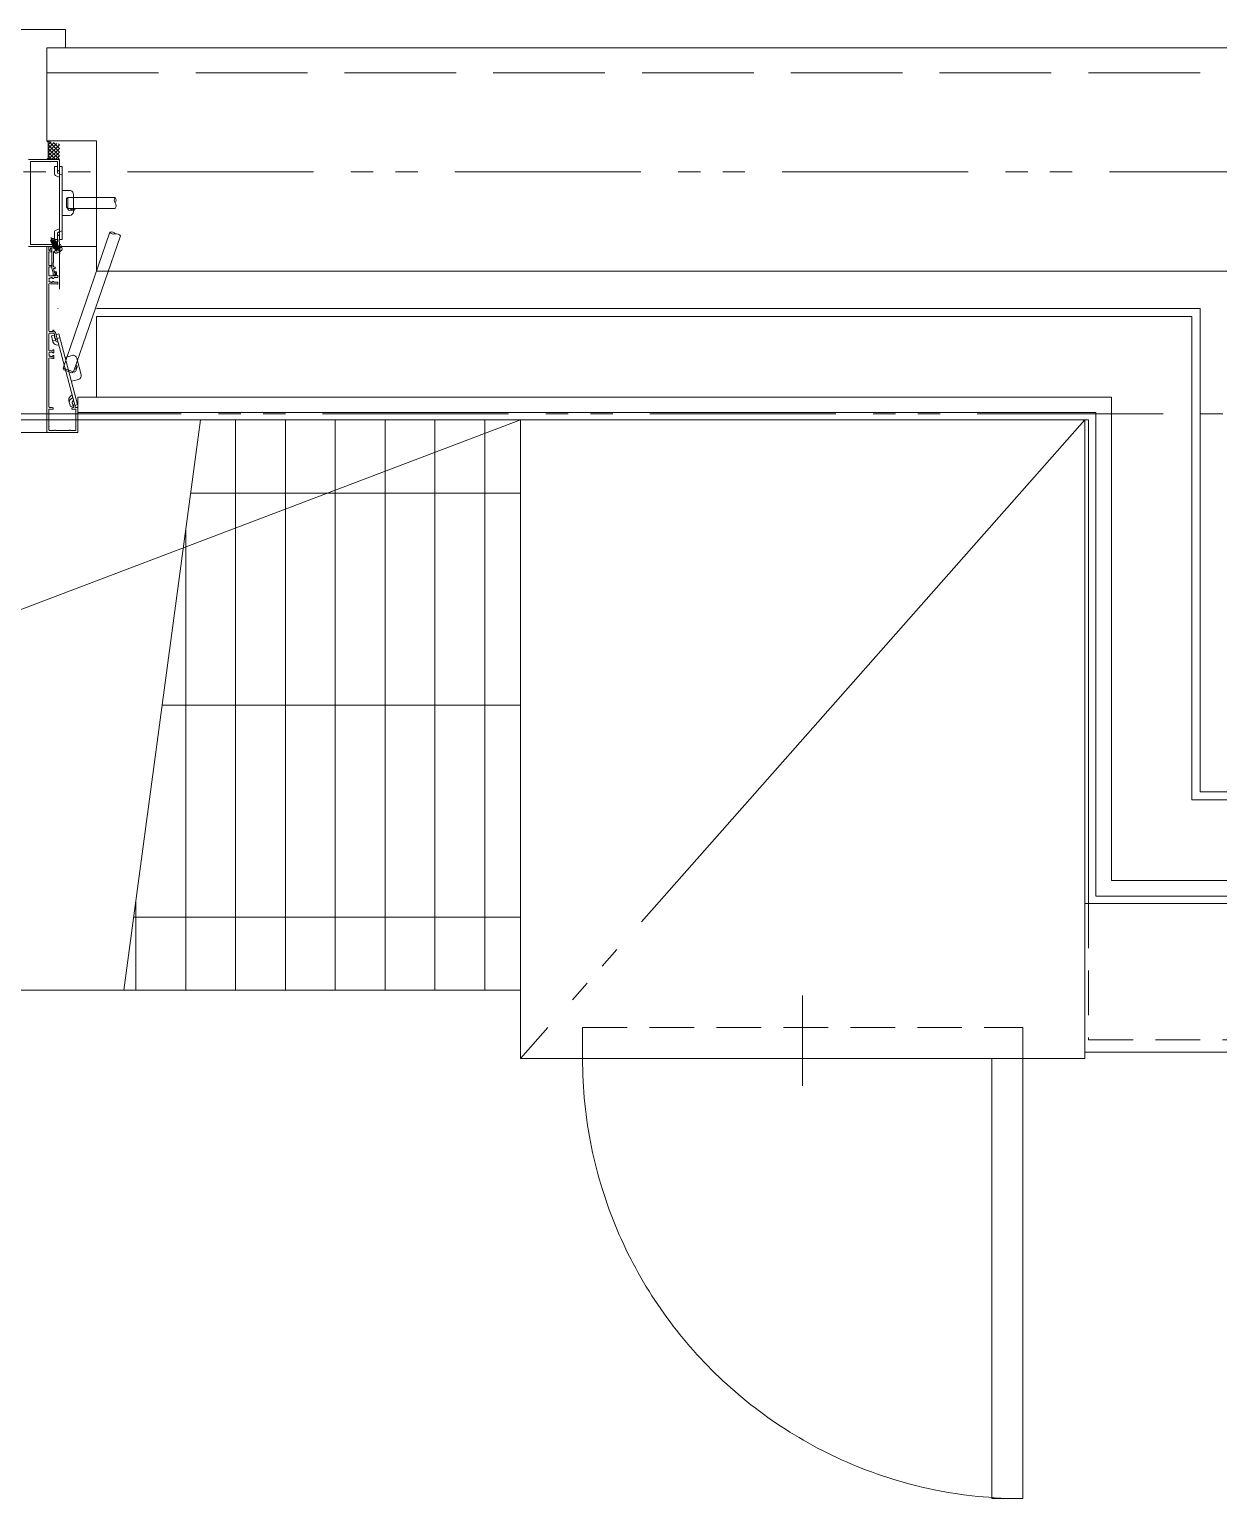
# Model space of a CAD drawing. Units: millimetres at full size. Extents: x -12803 to 120774, y -9413 to 101127.
# Drawn here: x 107125 to 108084, y 18726 to 19911 of the extents above; entities that cross this region are included whole.
import ezdxf

# ---------------------------------------------------------------- set-up
doc = ezdxf.new("R2010")
doc.units = ezdxf.units.MM
doc.header["$LTSCALE"] = 30
for name, pattern in [('CHAIN2', [12, 9, -1, 1, -1]), ('DASHED1', [1.8, 1.2, -0.6]), ('DASHED3', [4, 3, -1]), ('DOUBLE_CHAIN1', [8.8, 5, -1, 0.6, -0.6, 0.6, -1]), ('LONG_DOUBLE_CHAIN', [21.8, 18, -1, 0.6, -0.6, 0.6, -1])]:
    doc.linetypes.add(name, pattern=pattern)
doc.layers.add('0-0_NoName', color=7, linetype='Continuous')
for name, color, linetype, lineweight in [('0-4_AIHO33-厨房機器隠れ線', 7, 'DASHED1', 15), ('0-5_AIHO47-厨房機器アウトライン', 7, 'Continuous', 15), ('0-6_AIHO30-厨房機器LL', 7, 'Continuous', 15), ('2-0_通芯', 7, 'DOUBLE_CHAIN1', 15), ('2-1_躯体', 7, 'Continuous', 15), ('2-3_間仕切り', 7, 'Continuous', 15), ('2-A_建具', 7, 'Continuous', 15), ('2-B_金物', 7, 'Continuous', 15), ('3-3_AIHO30-厨房機器', 7, 'Continuous', 15), ('3-4_AIHO31-厨房機器中心線', 7, 'CHAIN2', 15), ('3-7_AIHO32-厨房機器補助線', 7, 'LONG_DOUBLE_CHAIN', 15)]:
    doc.layers.add(name, color=color, linetype=linetype, lineweight=lineweight)

# ---------------------------------------------------------------- blocks, each defined once
blk = doc.blocks.new('グループ部品-732')
at = {"layer": '0-4_AIHO33-厨房機器隠れ線'}
blk.add_line((107571.36, 19106.41), (107571.36, 19081.41), dxfattribs=at)
blk.add_lwpolyline([(107571.36, 19106.41), (107926.36, 19106.41), (107926.36, 19081.41)], dxfattribs=at)
at = {"layer": '0-5_AIHO47-厨房機器アウトライン'}
for p, q in [((107521.36, 19596.41), (106309.36, 19596.41)), ((107521.36, 19136.41), (107521.36, 19596.41)), ((106309.36, 19136.41), (107521.36, 19136.41))]:
    blk.add_line(p, q, dxfattribs=at)
at = {"layer": '0-6_AIHO30-厨房機器LL'}
for p, q in [((107291.43, 19596.41), (107291.43, 19136.41)), ((107331.63, 19596.41), (107331.63, 19136.41)), ((107371.83, 19596.41), (107371.83, 19136.41)), ((107412.03, 19596.41), (107412.03, 19136.41)), ((107452.23, 19596.41), (107452.23, 19136.41)), ((107492.43, 19596.41), (107492.43, 19136.41)), ((107255.22, 19537.41), (107521.36, 19537.41)), ((107251.23, 19507.73), (107251.23, 19136.41)), ((107232.21, 19366.41), (107521.36, 19366.41)), ((107211.03, 19209.08), (107211.03, 19136.41)), ((107209.19, 19195.41), (107521.36, 19195.41))]:
    blk.add_line(p, q, dxfattribs=at)
at = {"layer": '2-0_通芯'}
for p, q in [((75524.36, 19796.41), (120774.36, 19796.41)), ((74361.66, 19601.41), (120774.36, 19601.41))]:
    blk.add_line(p, q, dxfattribs=at)
at = {"layer": '2-1_躯体'}
for p, q in [((107139.36, 19896.41), (110474.36, 19896.41)), ((107179.36, 19679.91), (107179.36, 19614.91))]:
    blk.add_line(p, q, dxfattribs=at)
at = {"layer": '2-1_躯体', "linetype": 'DASHED3'}
blk.add_line((107139.36, 19876.41), (110474.36, 19876.41), dxfattribs=at)
at = {"layer": '2-1_躯体'}
for points in [[(107139.36, 19896.41), (107139.36, 19821.41), (107179.36, 19821.41)], [(107179.36, 19821.41), (107179.36, 19716.41), (108099.36, 19716.41)]]:
    blk.add_lwpolyline(points, dxfattribs=at)
at = {"layer": '2-3_間仕切り'}
for p, q in [((107179.36, 19686.41), (108069.36, 19686.41)), ((108069.36, 19686.41), (108069.36, 19296.41)), ((107179.36, 19679.91), (108062.86, 19679.91)), ((107164.36, 19614.91), (107997.86, 19614.91)), ((107997.86, 19614.91), (107997.86, 19224.91)), ((107164.36, 19602.41), (107985.36, 19602.41)), ((107164.36, 19596.41), (107979.36, 19596.41)), ((107979.36, 19596.41), (107979.36, 19206.41)), ((108069.36, 19296.41), (108679.36, 19296.41)), ((107997.86, 19224.91), (108750.86, 19224.91)), ((107976.36, 19206.41), (108772.36, 19206.41))]:
    blk.add_line(p, q, dxfattribs=at)
for points in [[(108062.86, 19679.91), (108062.86, 19289.91), (108685.86, 19289.91)], [(107985.36, 19602.41), (107985.36, 19212.41), (108763.36, 19212.41)]]:
    blk.add_lwpolyline(points, dxfattribs=at)
at = {"layer": '2-A_建具'}
for p, q in [((107149.36, 19812.41), (107140.36, 19821.41)), ((107142.7, 19820.76), (107140.36, 19818.41)), ((107145.05, 19820.11), (107140.36, 19815.41)), ((107147.4, 19819.45), (107140.36, 19812.41)), ((107149.36, 19818.41), (107140.36, 19809.41)), ((107149.36, 19809.41), (107140.36, 19818.41)), ((107149.36, 19815.41), (107140.36, 19806.41)), ((107149.36, 19806.41), (107140.36, 19815.41)), ((107149.36, 19815.41), (107144.51, 19820.26)), ((107149.36, 19818.41), (107148.66, 19819.1)), ((107124.36, 19806.41), (107148.86, 19806.41)), ((107125.99, 19804.78), (107125.99, 19738.04)), ((107147.73, 19804.78), (107125.99, 19804.78)), ((107146.36, 19806.41), (107140.36, 19812.41)), ((107143.36, 19806.41), (107140.36, 19809.41)), ((107149.36, 19812.41), (107143.36, 19806.41)), ((107149.36, 19809.41), (107146.36, 19806.41)), ((107147.73, 19798.5), (107147.73, 19804.78)), ((107149.36, 19805.91), (107149.36, 19797.91)), ((107145.48, 19800.91), (107147.78, 19800.91)), ((107145.48, 19794.53), (107145.48, 19800.91)), ((107146.11, 19793.61), (107149.28, 19792.32)), ((107148.36, 19797.41), (107147.73, 19798.5)), ((107147.78, 19800.91), (107147.78, 19795.41)), ((107147.78, 19795.41), (107149.28, 19794.8)), ((107148.86, 19797.41), (107148.36, 19797.41)), ((107149.28, 19794.8), (107151.58, 19793.87)), ((107149.35, 19800.91), (107151.65, 19800.91)), ((107149.36, 19741.91), (107149.36, 19800.91)), ((107151.66, 19741.91), (107151.65, 19800.91)), ((107151.66, 19781.41), (107157.66, 19781.41)), ((107160.66, 19764.41), (107160.66, 19778.41)), ((107156.16, 19766.91), (107155.16, 19767.91)), ((107194.36, 19775.91), (107156.16, 19775.91)), ((107156.16, 19766.91), (107156.16, 19775.91)), ((107194.36, 19766.91), (107156.16, 19766.91)), ((107151.66, 19761.41), (107157.66, 19761.41)), ((107142.13, 19740.97), (107142.93, 19742.6)), ((107142.49, 19740.95), (107143.11, 19742.28)), ((107145.87, 19737.79), (107142.59, 19743.48)), ((107142.93, 19742.6), (107143.19, 19742.75)), ((107143.11, 19742.28), (107142.93, 19742.6)), ((107143.81, 19741.37), (107143.19, 19742.75)), ((107144.99, 19742.62), (107143.19, 19742.75)), ((107144.61, 19741.37), (107145.03, 19742.55)), ((107146.14, 19740.64), (107144.99, 19742.62)), ((107145.48, 19748.29), (107145.48, 19741.91)), ((107146.11, 19749.21), (107149.28, 19750.5)), ((107147.73, 19744.32), (107148.36, 19745.41)), ((107147.73, 19738.04), (107147.73, 19744.32)), ((107147.78, 19747.41), (107149.28, 19748.02)), ((107147.78, 19741.91), (107147.78, 19747.41)), ((107148.36, 19745.41), (107148.86, 19745.41)), ((107149.28, 19748.02), (107151.58, 19748.95)), ((107149.36, 19744.91), (107149.36, 19741.87)), ((107190.1, 19747.87), (107152.3, 19638.07)), ((107198.61, 19744.95), (107160.81, 19635.15)), ((107179.36, 19736.41), (107124.36, 19736.41)), ((107125.99, 19738.04), (107147.73, 19738.04)), ((107139.36, 19736.41), (107139.36, 19586.91)), ((107140.86, 19736.41), (107140.86, 19733.01)), ((107141.98, 19733.01), (107140.86, 19733.01)), ((107140.96, 19731.91), (107143.03, 19731.91)), ((107140.96, 19720.91), (107140.96, 19731.91)), ((107141.85, 19733.62), (107142.13, 19735.21)), ((107142.26, 19734.6), (107141.98, 19733.01)), ((107142.13, 19735.21), (107143.26, 19735.21)), ((107143.03, 19731.91), (107143.25, 19734.47)), ((107143.26, 19735.21), (107143.26, 19726.87)), ((107143.28, 19738.99), (107143.54, 19739.14)), ((107143.32, 19739.01), (107143.72, 19738.33)), ((107143.99, 19738.36), (107143.5, 19737.95)), ((107143.59, 19737.79), (107143.5, 19737.95)), ((107143.59, 19737.79), (107144.08, 19738.21)), ((107143.59, 19737.79), (107144.02, 19737.79)), ((107143.81, 19741.37), (107144.52, 19738.42)), ((107146.93, 19739.93), (107143.85, 19737.34)), ((107143.85, 19737.34), (107144.07, 19737.72)), ((107143.94, 19737.19), (107143.85, 19737.34)), ((107144.73, 19734.98), (107143.91, 19736.41)), ((107143.94, 19737.19), (107147.01, 19739.77)), ((107143.94, 19737.19), (107144.37, 19737.19)), ((107146.44, 19740), (107144.02, 19737.79)), ((107144.02, 19737.79), (107144.07, 19737.72)), ((107144.07, 19737.72), (107146.49, 19739.93)), ((107147.28, 19739.32), (107144.2, 19736.73)), ((107144.2, 19736.73), (107144.42, 19737.11)), ((107144.29, 19736.58), (107144.2, 19736.73)), ((107144.25, 19739.55), (107146.14, 19740.64)), ((107144.29, 19736.58), (107147.36, 19739.17)), ((107144.29, 19736.58), (107144.72, 19736.58)), ((107146.79, 19739.39), (107144.37, 19737.19)), ((107144.37, 19737.19), (107144.42, 19737.11)), ((107144.39, 19738.94), (107146.14, 19740.53)), ((107144.42, 19737.11), (107146.84, 19739.32)), ((107146.58, 19740.53), (107144.44, 19738.74)), ((107144.48, 19738.55), (107146.66, 19740.38)), ((107147.63, 19738.71), (107144.55, 19736.13)), ((107144.55, 19736.13), (107144.77, 19736.51)), ((107144.64, 19735.98), (107144.55, 19736.13)), ((107144.64, 19735.98), (107147.71, 19738.56)), ((107144.64, 19735.98), (107145.07, 19735.98)), ((107147.14, 19738.79), (107144.72, 19736.58)), ((107144.72, 19736.58), (107144.77, 19736.51)), ((107147.2, 19736.41), (107144.73, 19734.98)), ((107144.76, 19732.11), (107147.66, 19733.79)), ((107144.76, 19723.41), (107144.76, 19732.11)), ((107144.77, 19736.51), (107147.19, 19738.71)), ((107147.98, 19738.11), (107144.9, 19735.52)), ((107144.9, 19735.52), (107145.12, 19735.9)), ((107144.99, 19735.37), (107144.9, 19735.52)), ((107144.99, 19735.37), (107148.06, 19737.96)), ((107144.99, 19735.37), (107145.42, 19735.37)), ((107145.03, 19732.26), (107151.09, 19735.76)), ((107145.03, 19732.26), (107145.67, 19731.34)), ((107147.49, 19738.18), (107145.07, 19735.98)), ((107145.07, 19735.98), (107145.12, 19735.9)), ((107145.12, 19735.9), (107147.54, 19738.11)), ((107145.34, 19734.76), (107145.77, 19734.76)), ((107147.84, 19737.58), (107145.42, 19735.37)), ((107145.42, 19735.37), (107145.47, 19735.29)), ((107145.48, 19741.91), (107147.78, 19741.91)), ((107148.68, 19736.89), (107145.6, 19734.31)), ((107145.6, 19734.31), (107145.82, 19734.69)), ((107145.69, 19734.16), (107145.6, 19734.31)), ((107145.69, 19734.16), (107146.12, 19734.16)), ((107145.77, 19734.76), (107145.82, 19734.69)), ((107145.82, 19734.69), (107148.24, 19736.89)), ((107149.03, 19736.29), (107145.95, 19733.7)), ((107145.95, 19733.7), (107146.17, 19734.08)), ((107145.99, 19733.63), (107145.95, 19733.7)), ((107145.99, 19733.63), (107149.42, 19735.61)), ((107146.09, 19740.61), (107146.14, 19740.53)), ((107148.54, 19736.36), (107146.12, 19734.16)), ((107146.12, 19734.16), (107146.17, 19734.08)), ((107146.58, 19740.53), (107146.14, 19740.53)), ((107146.17, 19734.08), (107148.59, 19736.29)), ((107146.31, 19733.58), (107146.21, 19733.75)), ((107146.37, 19736.92), (107146.97, 19735.88)), ((107146.66, 19740.38), (107146.44, 19740)), ((107146.44, 19740), (107146.49, 19739.93)), ((107146.93, 19739.93), (107146.49, 19739.93)), ((107146.66, 19740.38), (107146.58, 19740.53)), ((107147.01, 19739.77), (107146.79, 19739.39)), ((107146.79, 19739.39), (107146.84, 19739.32)), ((107147.28, 19739.32), (107146.84, 19739.32)), ((107147.01, 19739.77), (107146.93, 19739.93)), ((107147.36, 19739.17), (107147.14, 19738.79)), ((107147.14, 19738.79), (107147.19, 19738.71)), ((107147.63, 19738.71), (107147.19, 19738.71)), ((107147.36, 19739.17), (107147.28, 19739.32)), ((107147.47, 19735.02), (107149.93, 19730.76)), ((107147.71, 19738.56), (107147.49, 19738.18)), ((107147.49, 19738.18), (107147.54, 19738.11)), ((107147.98, 19738.11), (107147.54, 19738.11)), ((107147.71, 19738.56), (107147.63, 19738.71)), ((107147.66, 19733.79), (107147.76, 19733.99)), ((107147.76, 19733.99), (107148.24, 19734.26)), ((107148.06, 19737.96), (107147.84, 19737.58)), ((107147.84, 19737.58), (107147.89, 19737.5)), ((107147.88, 19734.72), (107148.94, 19735.68)), ((107148.33, 19737.5), (107147.89, 19737.5)), ((107148.06, 19737.96), (107147.98, 19738.11)), ((107148.19, 19736.97), (107148.24, 19736.89)), ((107148.68, 19736.89), (107148.24, 19736.89)), ((107148.24, 19734.26), (107148.46, 19734.25)), ((107148.46, 19734.25), (107151.27, 19735.87)), ((107148.54, 19736.36), (107148.59, 19736.29)), ((107149.03, 19736.29), (107148.59, 19736.29)), ((107148.76, 19736.74), (107148.68, 19736.89)), ((107148.89, 19735.76), (107148.94, 19735.68)), ((107149.38, 19735.68), (107148.94, 19735.68)), ((107149.3, 19735.31), (107149.2, 19735.48)), ((107149.36, 19741.91), (107151.66, 19741.91)), ((107149.36, 19740.95), (107149.36, 19740.87)), ((107149.36, 19739.95), (107149.36, 19736.41)), ((107150.14, 19737.81), (107149.36, 19737.81)), ((107149.36, 19734.41), (107149.36, 19701.91)), ((107151.27, 19735.87), (107150.14, 19737.81)), ((107151.09, 19735.76), (107151.56, 19734.74)), ((107142.76, 19720.91), (107140.96, 19720.91)), ((107140.96, 19719.91), (107142.76, 19719.91)), ((107140.96, 19712.51), (107140.96, 19719.91)), ((107143.26, 19726.87), (107143.38, 19726.69)), ((107143.38, 19726.14), (107143.26, 19725.95)), ((107143.26, 19725.95), (107143.26, 19718.9)), ((107143.26, 19718.9), (107144.26, 19715.17)), ((107143.38, 19726.69), (107143.38, 19726.14)), ((107144.46, 19723.11), (107144.76, 19723.41)), ((107144.46, 19720.71), (107144.46, 19723.11)), ((107144.6, 19718.51), (107145.66, 19718.51)), ((107145.51, 19715.12), (107144.6, 19718.51)), ((107146.16, 19712.51), (107140.96, 19712.51)), ((107141.07, 19709.56), (107141.03, 19709.71)), ((107141.03, 19708.91), (107141.07, 19709.06)), ((107141.86, 19710.89), (107142.01, 19710.9)), ((107142.01, 19707.72), (107141.86, 19707.74)), ((107142.66, 19711.1), (107142.77, 19711.15)), ((107142.77, 19707.47), (107142.66, 19707.52)), ((107143.56, 19711.01), (107143.65, 19710.92)), ((107143.65, 19707.7), (107143.56, 19707.61)), ((107144.26, 19715.17), (107144.26, 19713.21)), ((107144.42, 19710.46), (107144.56, 19710.46)), ((107144.56, 19708.16), (107144.42, 19708.16)), ((107144.96, 19710.89), (107145.25, 19711.21)), ((107145.25, 19707.41), (107144.96, 19707.73)), ((107145.19, 19712.96), (107146.31, 19714.9)), ((107145.25, 19711.21), (107148.16, 19711.21)), ((107148.16, 19707.41), (107145.25, 19707.41)), ((107146.31, 19714.9), (107145.51, 19715.12)), ((107145.76, 19715.81), (107145.76, 19715.31)), ((107147.16, 19715.81), (107145.76, 19715.81)), ((107145.76, 19715.31), (107146.16, 19714.74)), ((107146.16, 19714.74), (107146.16, 19712.51)), ((107147.16, 19712.81), (107147.16, 19715.81)), ((107148.16, 19712.81), (107147.16, 19712.81)), ((107148.16, 19711.21), (107148.16, 19712.81)), ((107148.16, 19705.81), (107148.16, 19707.41)), ((107140.96, 19706.2), (107141.39, 19706.46)), ((107140.96, 19668.21), (107140.96, 19706.2)), ((107142.86, 19706.11), (107146.94, 19706.11)), ((107146.94, 19706.11), (107147.46, 19705.81)), ((107147.46, 19705.81), (107148.16, 19705.81)), ((107148.16, 19686.61), (107148.36, 19686.41)), ((107140.96, 19652.52), (107140.96, 19665.91)), ((107144.06, 19667.71), (107141.46, 19667.71)), ((107141.46, 19666.41), (107145.04, 19666.41)), ((107142.95, 19664.15), (107145.17, 19664.75)), ((107144.2, 19659.49), (107142.95, 19664.15)), ((107144, 19660.24), (107146.22, 19660.83)), ((107144.06, 19668.71), (107144.06, 19667.71)), ((107144.96, 19668.71), (107144.06, 19668.71)), ((107144.96, 19668.01), (107144.96, 19668.71)), ((107145.23, 19667.71), (107144.96, 19668.01)), ((107145.04, 19666.41), (107145.8, 19663.57)), ((107146.42, 19660.08), (107145.17, 19664.75)), ((107145.8, 19663.57), (107145.51, 19663.08)), ((107145.51, 19663.08), (107145.71, 19662.35)), ((107145.71, 19662.35), (107146.56, 19661.5)), ((107147.69, 19661.16), (107146.05, 19661.46)), ((107162.36, 19606.41), (107146.13, 19666.97)), ((107146.56, 19661.5), (107147.53, 19661.76)), ((107146.62, 19665.14), (107148.84, 19665.73)), ((107148.22, 19659.18), (107147.21, 19659.36)), ((107147.44, 19662.07), (107149.66, 19662.67)), ((107164.11, 19608.74), (107148.84, 19665.73)), ((107141.39, 19652.26), (107140.96, 19652.52)), ((107141.07, 19649.66), (107141.03, 19649.81)), ((107141.03, 19649.01), (107141.07, 19649.16)), ((107141.86, 19650.99), (107142.01, 19651)), ((107142.01, 19647.82), (107141.86, 19647.84)), ((107142.66, 19651.2), (107142.77, 19651.25)), ((107142.77, 19647.57), (107142.66, 19647.62)), ((107143.56, 19651.11), (107143.65, 19651.02)), ((107143.65, 19647.8), (107143.56, 19647.71)), ((107143.97, 19652.71), (107143.62, 19652.52)), ((107144.26, 19652.91), (107143.97, 19652.71)), ((107144.96, 19652.91), (107144.26, 19652.91)), ((107144.42, 19650.56), (107144.56, 19650.56)), ((107144.56, 19648.26), (107144.42, 19648.26)), ((107144.96, 19650.96), (107144.96, 19652.91)), ((107144.96, 19645.91), (107144.96, 19647.86)), ((107146.81, 19657.09), (107148.87, 19656.73)), ((107159.68, 19648.45), (107153.89, 19646.9)), ((107140.96, 19646.3), (107141.39, 19646.56)), ((107140.96, 19606.91), (107140.96, 19646.3)), ((107143.62, 19646.3), (107143.97, 19646.11)), ((107143.97, 19646.11), (107144.26, 19645.91)), ((107144.26, 19645.91), (107144.96, 19645.91)), ((107160.81, 19635.15), (107152.3, 19638.07)), ((107166.98, 19632.81), (107163.36, 19646.33)), ((107164.86, 19629.13), (107159.06, 19627.58)), ((107160.81, 19635.15), (107159.54, 19634.53)), ((107156.97, 19611.83), (107158.22, 19607.17)), ((107158.04, 19615.21), (107159.64, 19616.56)), ((107158.55, 19613.21), (107160.17, 19614.58)), ((107160.82, 19612.12), (107160.04, 19611.46)), ((107164.36, 19586.91), (107164.36, 19614.91)), ((107140.96, 19601.91), (107140.96, 19604.71)), ((107140.98, 19601.79), (107140.96, 19601.91)), ((107140.96, 19600.91), (107140.98, 19601.03)), ((107140.96, 19591.91), (107140.96, 19600.91)), ((107143.61, 19606.41), (107141.46, 19606.41)), ((107141.46, 19605.21), (107142.87, 19605.21)), ((107142.87, 19605.21), (107143.08, 19605.12)), ((107158.22, 19607.17), (107160.44, 19607.76)), ((107160.02, 19611.27), (107159.71, 19610.11)), ((107159.71, 19610.11), (107159.9, 19609.38)), ((107159.72, 19610.44), (107160.44, 19607.76)), ((107159.9, 19609.38), (107160.39, 19609.09)), ((107160.98, 19611.53), (107160.02, 19611.27)), ((107161.11, 19606.41), (107160.11, 19606.41)), ((107160.39, 19609.09), (107161.11, 19606.41)), ((107160.63, 19605.12), (107160.84, 19605.21)), ((107160.84, 19605.21), (107162.26, 19605.21)), ((107161.89, 19608.15), (107164.11, 19608.74)), ((107163.86, 19606.41), (107162.36, 19606.41)), ((107162.76, 19601.91), (107162.73, 19601.79)), ((107162.73, 19601.03), (107162.76, 19600.91)), ((107162.76, 19604.71), (107162.76, 19601.91)), ((107162.76, 19600.91), (107162.76, 19591.91)), ((107140.98, 19591.79), (107140.96, 19591.91)), ((107140.96, 19590.91), (107140.98, 19591.03)), ((107140.96, 19588.51), (107140.96, 19590.91)), ((107162.76, 19591.91), (107162.73, 19591.79)), ((107162.73, 19591.03), (107162.76, 19590.91)), ((107162.76, 19590.91), (107162.76, 19588.51)), ((107163.86, 19586.41), (104484.86, 19586.41)), ((107139.36, 19586.91), (107139.86, 19586.41)), ((107145.36, 19588.01), (107141.46, 19588.01)), ((107145.47, 19588.03), (107145.36, 19588.01)), ((107146.36, 19588.01), (107146.24, 19588.03)), ((107157.36, 19588.01), (107146.36, 19588.01)), ((107157.47, 19588.03), (107157.36, 19588.01)), ((107158.36, 19588.01), (107158.24, 19588.03)), ((107162.26, 19588.01), (107158.36, 19588.01))]:
    blk.add_line(p, q, dxfattribs=at)
for points in [[(104494.36, 19911.41), (107154.36, 19911.41), (107154.36, 19896.41)], [(107139.36, 19806.41), (107140.36, 19807.41), (107140.36, 19820.41), (107139.36, 19821.41)], [(107155.16, 19767.91), (107155.16, 19774.91), (107156.16, 19775.91)], [(107143.11, 19742.28), (107144.06, 19738.23), (107142.49, 19740.95)], [(107143.28, 19738.99), (107142.13, 19740.97), (107142.49, 19740.95)], [(107143.5, 19737.95), (107143.72, 19738.33), (107143.91, 19738.5)], [(107143.76, 19741.46), (107144.61, 19741.37), (107145.43, 19740.23)], [(107145.34, 19734.76), (107148.41, 19737.35), (107148.33, 19737.5), (107145.25, 19734.91)], [(107145.34, 19734.76), (107145.25, 19734.91), (107145.47, 19735.29), (107147.89, 19737.5)], [(107145.69, 19734.16), (107148.76, 19736.74), (107148.54, 19736.36)], [(107148.41, 19737.35), (107148.19, 19736.97), (107145.77, 19734.76)], [(107146.42, 19733.87), (107149.11, 19736.14), (107149.03, 19736.29)], [(107147.46, 19730.94), (107147.34, 19732.96), (107148.03, 19734.06)], [(107149.11, 19736.14), (107148.89, 19735.76), (107147.53, 19734.52)], [(107151.01, 19732.99), (107149.32, 19734.11), (107148.03, 19734.06)], [(107149.42, 19735.61), (107149.38, 19735.68), (107148.99, 19735.36)], [(107159.54, 19634.53), (107152.92, 19636.8), (107152.3, 19638.07)]]:
    blk.add_lwpolyline(points, dxfattribs=at)
for centre, radius, start, end in [((107148.86, 19805.91), 0.5, 0, 90), ((107146.48, 19794.53), 1, 180, 248.00217), ((107148.86, 19797.91), 0.5, 270, 0), ((107157.66, 19778.41), 3, 0.00122, 90.00127), ((107157.66, 19766.91), 1.5, 180, 0), ((107159.16, 19766.91), 1.5, 240, 0), ((107160.66, 19766.91), 1.5, 240, 0), ((107197.66, 19773.66), 4, 145.77113, 214.22887), ((107191.05, 19773.66), 4, 325.77113, 34.22887), ((107191.05, 19769.16), 4, 325.77113, 34.22887), ((107157.66, 19764.41), 3, 270.00155, 0.00122), ((107146.48, 19748.29), 1, 112.00335, 180), ((107148.86, 19744.91), 0.5, 0, 90), ((107191.15, 19744.02), 4, 36.77448, 105.23221), ((107193.31, 19750.27), 4, 216.77448, 285.23221), ((107195.41, 19742.55), 4, 36.77448, 105.23221), ((107141.36, 19733.71), 0.5, 180, 350.00001), ((107142.76, 19734.51), 0.5, 355, 169.99999), ((107144.28, 19738.35), 0.248, 210, 17.19096), ((107146.73, 19732.09), 1.3, 215, 284.11915), ((107145.87, 19733.33), 0.5, 300, 30), ((107144.86, 19739.55), 9, 284.11915, 315.88085), ((107148.86, 19736.91), 0.5, 270, 0), ((107149.36, 19741.41), 0.3, 113.57818, 246.42182), ((107149.36, 19740.41), 0.3, 113.57818, 246.42182), ((107149.16, 19741.87), 0.2, 293.57818, 0), ((107149.16, 19740.95), 0.2, 0, 66.42182), ((107149.16, 19740.87), 0.2, 293.57818, 0), ((107149.16, 19739.95), 0.2, 0, 66.42182), ((107149.74, 19735.56), 0.5, 210, 300), ((107150.38, 19734.19), 1.3, 315.88085, 25), ((107142.76, 19720.41), 0.5, 269.99999, 90.00001), ((107145.66, 19720.71), 1.2, 180.00001, 269.99999), ((107145.66, 19719.01), 0.5, 269.99999, 90.00001), ((107141.63, 19710.17), 0.75, 72.2996, 217.70036), ((107141.63, 19708.45), 0.75, 142.29964, 287.7004), ((107142.86, 19709.31), 1.8, 171.96925, 188.03075), ((107142.86, 19709.31), 1.8, 96.26017, 118.03073), ((107142.86, 19709.31), 1.8, 241.96927, 263.73983), ((107143.12, 19710.79), 0.5, 26.86995, 133.13013), ((107143.12, 19707.83), 0.5, 226.86987, 333.13005), ((107142.86, 19709.31), 1.8, 44.79286, 63.73983), ((107142.86, 19709.31), 1.8, 296.26017, 315.20714), ((107144.42, 19710.86), 0.4, 224.79276, 269.99993), ((107144.42, 19707.76), 0.4, 90.00007, 135.20724), ((107144.76, 19713.21), 0.5, 180, 330.00001), ((107144.56, 19710.86), 0.4, 269.99999, 4.09604), ((107144.56, 19707.76), 0.4, 355.90396, 90.00001), ((107142.86, 19709.31), 3.2, 242.79712, 270.00002), ((107141.46, 19668.21), 0.5, 180.00001, 269.99999), ((107141.46, 19665.91), 0.5, 90.00001, 179.99999), ((107147.39, 19660.34), 3.3, 195, 260), ((107145.16, 19666.71), 1, 15, 85.91475), ((107147.39, 19660.34), 1, 195, 260), ((107141.63, 19650.27), 0.75, 72.2996, 217.70036), ((107141.63, 19648.55), 0.75, 142.29964, 287.7004), ((107142.86, 19649.41), 1.8, 171.96925, 188.03075), ((107142.86, 19649.41), 3.2, 76.21421, 117.20293), ((107142.86, 19649.41), 1.8, 96.26017, 118.03073), ((107142.86, 19649.41), 1.8, 241.96927, 263.73983), ((107143.12, 19650.89), 0.5, 26.86995, 133.13013), ((107143.12, 19647.93), 0.5, 226.86987, 333.13005), ((107142.86, 19649.41), 1.8, 44.79286, 63.73983), ((107142.86, 19649.41), 1.8, 296.26017, 315.20714), ((107144.42, 19650.96), 0.4, 224.79276, 269.99993), ((107144.42, 19647.86), 0.4, 90.00007, 135.20724), ((107144.56, 19650.96), 0.4, 270.00001, 359.99999), ((107144.56, 19647.86), 0.4, 0.00001, 89.99999), ((107160.46, 19645.55), 3, 15, 105), ((107142.86, 19649.41), 3.2, 242.7971, 283.78581), ((107161.3, 19636.56), 1.5, 251.00335, 71.00335), ((107161.79, 19637.98), 1.5, 311.00335, 71.00335), ((107162.28, 19639.4), 1.5, 311.00335, 71.00335), ((107164.08, 19632.03), 3, 285, 15), ((107160.16, 19612.69), 3.3, 130, 195), ((107160.69, 19610.7), 3.3, 130.33088, 195), ((107141.46, 19606.91), 0.5, 180.00001, 269.99999), ((107141.46, 19604.71), 0.5, 90.00001, 179.99999), ((107140.06, 19601.41), 1, 337.38014, 22.61986), ((107143.61, 19605.66), 0.75, 225.58467, 89.99998), ((107160.11, 19605.66), 0.75, 90.00002, 314.41533), ((107160.69, 19610.7), 1, 130.33088, 195), ((107162.26, 19604.71), 0.5, 0.00001, 89.99999), ((107163.66, 19601.41), 1, 157.38014, 202.61986), ((107163.86, 19605.91), 0.5, 0.00001, 89.99999), ((107141.46, 19588.51), 0.5, 180.00001, 269.99999), ((107140.06, 19591.41), 1, 337.38014, 22.61986), ((107145.86, 19587.11), 1, 67.38014, 112.61986), ((107157.86, 19587.11), 1, 67.38014, 112.61986), ((107162.26, 19588.51), 0.5, 270.00001, 359.99999), ((107163.66, 19591.41), 1, 157.38014, 202.61986), ((107163.86, 19586.91), 0.5, 270.00001, 359.99999)]:
    blk.add_arc(centre, radius, start, end, dxfattribs=at)
at = {"layer": '2-B_金物'}
for p, q in [((107976.36, 19206.41), (107976.36, 19086.41)), ((107976.36, 19086.41), (108772.36, 19086.41))]:
    blk.add_line(p, q, dxfattribs=at)
at = {"layer": '2-B_金物', "linetype": 'DASHED1'}
for p, q in [((107979.36, 19206.41), (107979.36, 19096.41)), ((107979.36, 19096.41), (108769.36, 19096.41))]:
    blk.add_line(p, q, dxfattribs=at)
at = {"layer": '3-3_AIHO30-厨房機器'}
for p, q in [((107521.36, 19596.41), (106309.36, 19596.41)), ((107521.36, 19596.41), (107521.36, 19081.41)), ((107521.36, 19136.41), (107521.36, 19596.41)), ((106309.36, 19136.41), (107521.36, 19136.41)), ((107521.36, 19081.41), (107976.36, 19081.41))]:
    blk.add_line(p, q, dxfattribs=at)
blk.add_lwpolyline([(107521.36, 19596.41), (107976.36, 19596.41), (107976.36, 19081.41)], dxfattribs=at)
at = {"layer": '3-4_AIHO31-厨房機器中心線'}
blk.add_line((107748.86, 19132.22), (107748.86, 19059.28), dxfattribs=at)
at = {"layer": '3-7_AIHO32-厨房機器補助線'}
for p, q in [((107521.36, 19596.41), (106309.36, 19136.41)), ((107263.17, 19596.41), (107201.25, 19136.41)), ((107976.36, 19596.41), (107521.36, 19081.41)), ((107901.36, 19081.41), (107901.36, 18726.41)), ((107901.36, 19081.41), (107926.36, 19081.41)), ((107926.36, 19081.41), (107926.36, 18726.41)), ((107926.36, 18726.41), (107901.36, 18726.41))]:
    blk.add_line(p, q, dxfattribs=at)
blk.add_arc((107926.36, 19081.41), 355, 180, 270, dxfattribs=at)
blk = doc.blocks.new('グループ部品-763')
at = {"layer": '0-4_AIHO33-厨房機器隠れ線'}
blk.add_line((107571.36, 19106.41), (107571.36, 19081.41), dxfattribs=at)
blk.add_lwpolyline([(107571.36, 19106.41), (107926.36, 19106.41), (107926.36, 19081.41)], dxfattribs=at)
at = {"layer": '0-5_AIHO47-厨房機器アウトライン'}
for p, q in [((107521.36, 19596.41), (106309.36, 19596.41)), ((107521.36, 19136.41), (107521.36, 19596.41)), ((106309.36, 19136.41), (107521.36, 19136.41))]:
    blk.add_line(p, q, dxfattribs=at)
at = {"layer": '0-6_AIHO30-厨房機器LL'}
for p, q in [((107291.43, 19596.41), (107291.43, 19136.41)), ((107331.63, 19596.41), (107331.63, 19136.41)), ((107371.83, 19596.41), (107371.83, 19136.41)), ((107412.03, 19596.41), (107412.03, 19136.41)), ((107452.23, 19596.41), (107452.23, 19136.41)), ((107492.43, 19596.41), (107492.43, 19136.41)), ((107255.22, 19537.41), (107521.36, 19537.41)), ((107251.23, 19507.73), (107251.23, 19136.41)), ((107232.21, 19366.41), (107521.36, 19366.41)), ((107211.03, 19209.08), (107211.03, 19136.41)), ((107209.19, 19195.41), (107521.36, 19195.41))]:
    blk.add_line(p, q, dxfattribs=at)
at = {"layer": '2-0_通芯'}
blk.add_line((75524.36, 19796.41), (120774.36, 19796.41), dxfattribs=at)
at = {"layer": '3-3_AIHO30-厨房機器'}
for p, q in [((107521.36, 19596.41), (106309.36, 19596.41)), ((107521.36, 19596.41), (107521.36, 19081.41)), ((107521.36, 19136.41), (107521.36, 19596.41)), ((106309.36, 19136.41), (107521.36, 19136.41)), ((107521.36, 19081.41), (107976.36, 19081.41))]:
    blk.add_line(p, q, dxfattribs=at)
blk.add_lwpolyline([(107521.36, 19596.41), (107976.36, 19596.41), (107976.36, 19081.41)], dxfattribs=at)
at = {"layer": '3-4_AIHO31-厨房機器中心線'}
blk.add_line((107748.86, 19132.22), (107748.86, 19059.28), dxfattribs=at)
at = {"layer": '3-7_AIHO32-厨房機器補助線'}
for p, q in [((107521.36, 19596.41), (106309.36, 19136.41)), ((107263.17, 19596.41), (107201.25, 19136.41)), ((107976.36, 19596.41), (107521.36, 19081.41)), ((107901.36, 19081.41), (107901.36, 18726.41)), ((107901.36, 19081.41), (107926.36, 19081.41)), ((107926.36, 19081.41), (107926.36, 18726.41)), ((107926.36, 18726.41), (107901.36, 18726.41))]:
    blk.add_line(p, q, dxfattribs=at)
blk.add_arc((107926.36, 19081.41), 355, 180, 270, dxfattribs=at)

msp = doc.modelspace()

# ---------------------------------------------------------------- block references
at = {"layer": '0-0_NoName'}
for name in ['グループ部品-732', 'グループ部品-763']:
    msp.add_blockref(name, (0, 0), dxfattribs=at)

doc.saveas('drawing.dxf')
